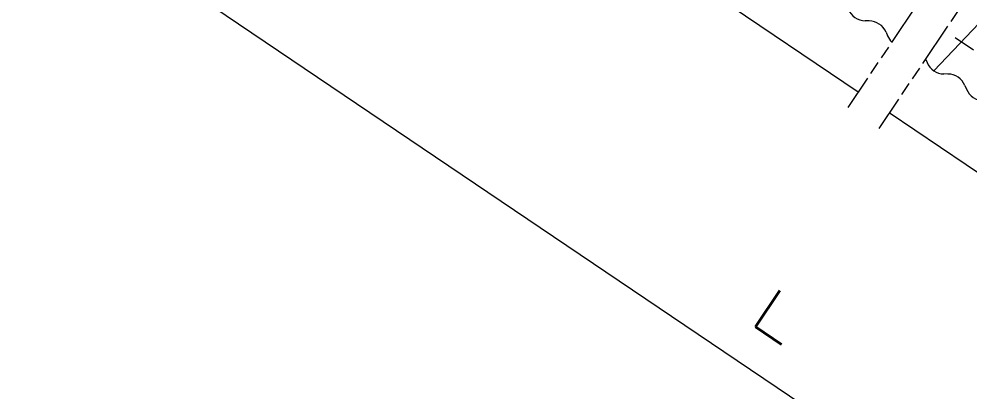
# Model space of a CAD drawing. Units: millimetres, scale not verified. Extents: x -55 to 1935, y -55 to 1395.
# Drawn here: x 796.2 to 1050.3, y 773.9 to 873.4 of the extents above; entities that cross this region are included whole.
import ezdxf
from ezdxf.enums import TextEntityAlignment as Align

# ---------------------------------------------------------------- set-up
doc = ezdxf.new("R2010")
doc.units = ezdxf.units.MM
doc.linetypes.add('CHAIN_DOUBLE_DASH', pattern=[23.5, 12, -1.5, 3.5, -1.5, 3.5, -1.5])
doc.linetypes.add('DASHED_SPACED', pattern=[12, 6, -6])
for name, color, linetype, lineweight in [('0_2', 7, 'Continuous', 25), ('1 外形線', 7, 'Continuous', 25), ('3 隠れ線', 2, 'DASHED_SPACED', 25), ('5 想像線', 6, 'CHAIN_DOUBLE_DASH', 25), ('6 寸法線', 4, 'Continuous', 25)]:
    doc.layers.add(name, color=color, linetype=linetype, lineweight=lineweight)
doc.styles.add('simplex.shx', font='')
doc.styles.get('simplex.shx').set_extended_font_data('simplex.shx')

msp = doc.modelspace()

# ---------------------------------------------------------------- linework, layer by layer
at = {"layer": '0_2'}
msp.add_line((1020.422, 853.941), (658.992, 1097.728), dxfattribs=at)
at = {"layer": '1 外形線'}
for p, q in [((1067.175, 887.535), (1040.667, 859.591)), ((1067.175, 887.535), (1040.667, 859.591)), ((1023.368, 872.94), (1022.29, 872.959)), ((1023.368, 872.94), (1022.29, 872.959)), ((1027.883, 869.895), (1028.304, 868.903)), ((1027.883, 869.895), (1028.304, 868.903)), ((1038.412, 862.793), (1038.833, 861.801)), ((1038.412, 862.793), (1038.833, 861.801)), ((1044.426, 858.737), (1043.348, 858.756)), ((1044.426, 858.737), (1043.348, 858.756)), ((1048.94, 855.692), (1049.362, 854.699)), ((1048.94, 855.692), (1049.362, 854.699)), ((1538.04, 504.803), (1028.712, 848.349))]:
    msp.add_line(p, q, dxfattribs=at)
for centre, start, end in [((1022.378, 877.958), 203.00469, 268.99531), ((1022.378, 877.958), 203.00469, 268.99531), ((1023.28, 867.941), 23.00469, 88.99531), ((1023.28, 867.941), 23.00469, 88.99531), ((1023.28, 867.941), 23.00469, 88.99531), ((1023.28, 867.941), 23.00469, 88.99531), ((1023.28, 867.941), 23.00469, 88.99531), ((1032.906, 870.857), 203.00469, 225.73222), ((1032.906, 870.857), 203.00469, 225.73222), ((1043.435, 863.755), 203.00469, 268.99531), ((1043.435, 863.755), 203.00469, 268.99531), ((1044.338, 853.738), 23.00469, 88.99531), ((1044.338, 853.738), 23.00469, 88.99531), ((1044.338, 853.738), 23.00469, 88.99531), ((1044.338, 853.738), 23.00469, 88.99531), ((1044.338, 853.738), 23.00469, 88.99531), ((1053.964, 856.653), 203.00469, 268.99531), ((1053.964, 856.653), 203.00469, 268.99531)]:
    msp.add_arc(centre, 5, start, end, dxfattribs=at)
at = {"layer": '3 隠れ線'}
msp.add_line((1498.971, 563.12), (1043.531, 870.319), dxfattribs=at)
at = {"layer": '5 想像線'}
for p, q in [((1062.341, 916.089), (1017.646, 849.826)), ((1070.631, 910.497), (1025.937, 844.234))]:
    msp.add_line(p, q, dxfattribs=at)
at = {"layer": '6 寸法線'}
msp.add_line((582.745, 1055.738), (1397.124, 506.432), dxfattribs=at)

# ---------------------------------------------------------------- texts
at = {"layer": '6 寸法線', "style": 'simplex.shx', "width": 1.4}
msp.add_text('L', height=11.73, rotation=326, dxfattribs=at).set_placement((998.882, 794.35), align=Align.MIDDLE_CENTER)

doc.saveas('drawing.dxf')
